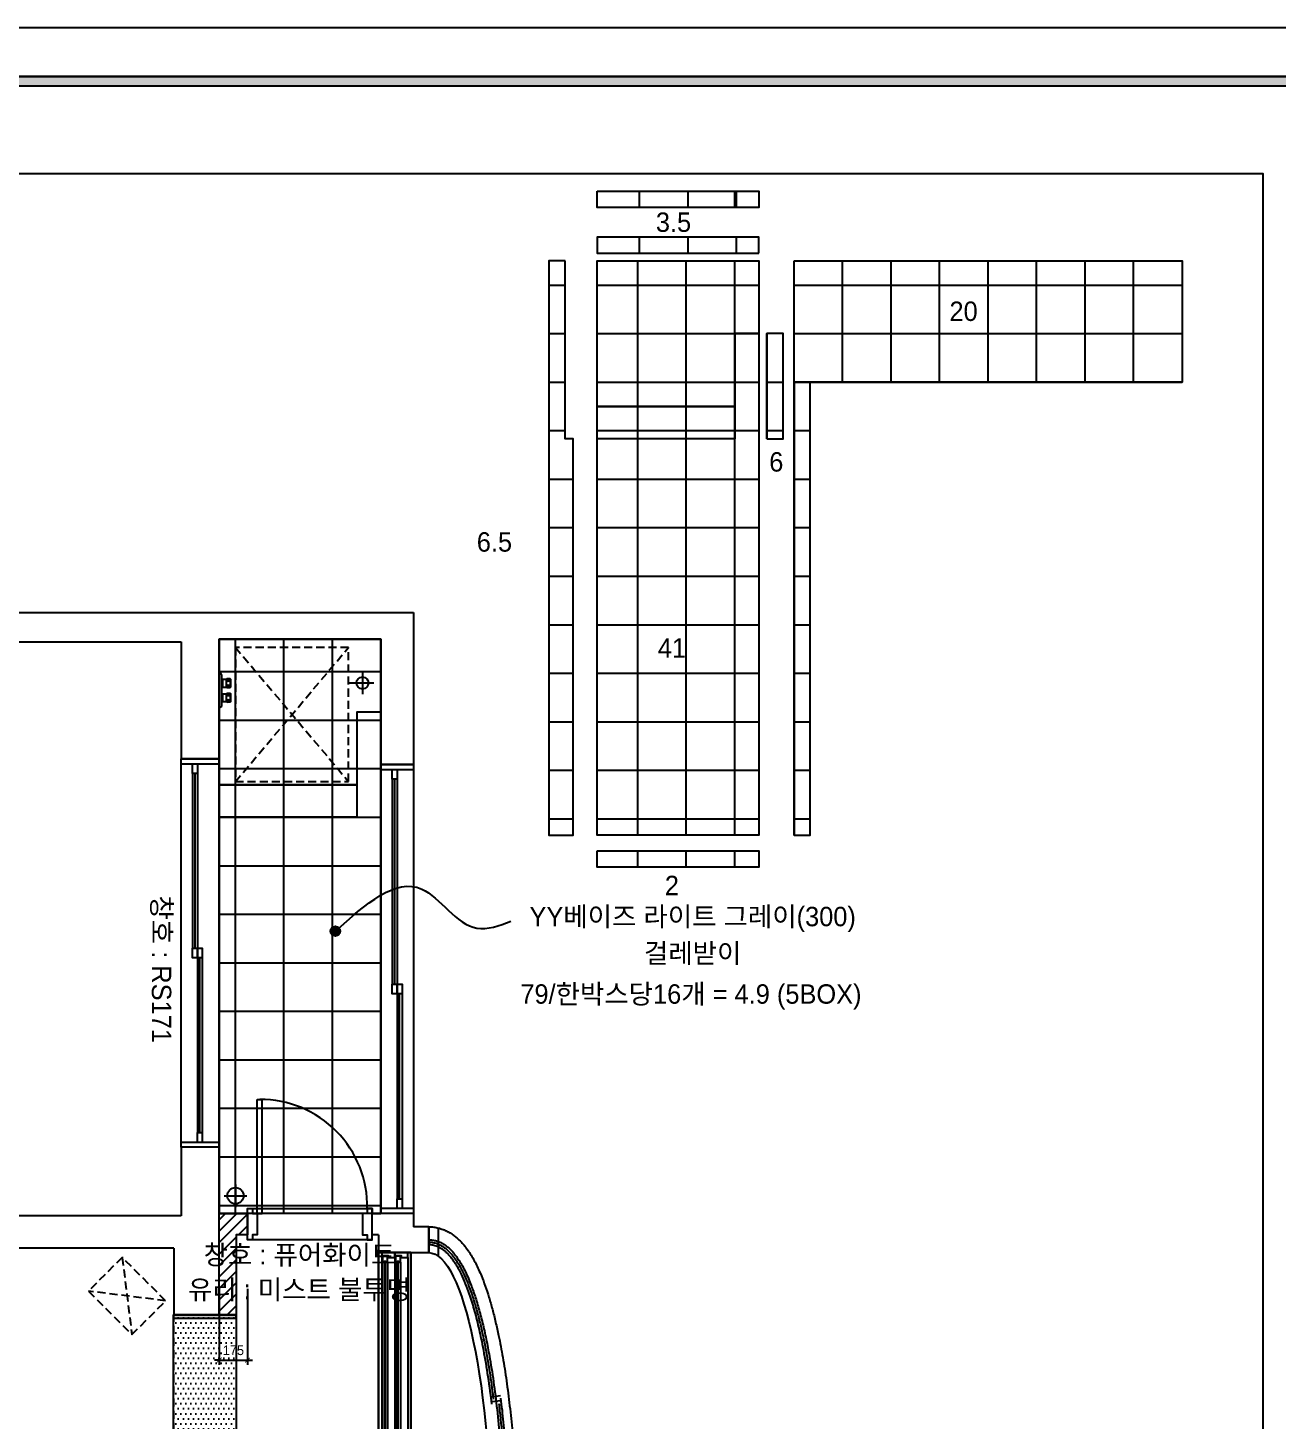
# Model space of a CAD drawing. Header units: inches. Extents: x -192760 to -100777, y -168280 to -114728.
# Drawn here: x -126482 to -118757, y -145071 to -136463 of the extents above; entities that cross this region are included whole.
import ezdxf
from ezdxf.enums import TextEntityAlignment as Align

# ---------------------------------------------------------------- set-up
doc = ezdxf.new("R2010")
doc.units = ezdxf.units.IN
doc.header["$LTSCALE"] = 50
doc.header["$MEASUREMENT"] = 0
doc.linetypes.add('DASHEDX2', pattern=[1.5, 1, -0.5])
doc.linetypes.add('HID', pattern=[2.5, 1.5, -1])
for name, color, linetype in [('0-ELC TEXT', 7, 'Continuous'), ('03-WAL NEW', 3, 'Continuous'), ('04-WIN', 4, 'Continuous'), ('06-FUR', 6, 'Continuous'), ('08-HAT', 8, 'Continuous'), ('3.기호.계단선', 30, 'Continuous'), ('7', 7, 'Continuous'), ('F-SYM', 7, 'Continuous'), ('fin', 5, 'Continuous'), ('FORM(YOURNAME)-11', 1, 'Continuous'), ('Layer 1', 7, 'Continuous'), ('RC-LIGHT', 7, 'Continuous'), ('도면층2', 2, 'Continuous'), ('도면층4', 4, 'Continuous'), ('도면층5', 5, 'Continuous')]:
    doc.layers.add(name, color=color, linetype=linetype)
doc.styles.add('HY 울릉도 L', font='')
doc.styles.add('YOURNAME', font='HY울릉도M.TTF')
doc.styles.add('코레일둥고', font='Korail_Round_Gothic_Medium.ttf')
doc.styles.get('HY 울릉도 L').set_extended_font_data('HY울릉도L')
doc.dimstyles.new('30', dxfattribs={"dimscale": 30, "dimtxt": 2, "dimasz": 1, "dimexe": 1, "dimexo": 1, "dimgap": 1, "dimtad": 1, "dimdec": 0, "dimrnd": 0.05, "dimdsep": 46, "dimlunit": 6, "dimtxsty": 'HY 울릉도 L', "dimblk": 'ARCHTICK', "dimcen": 2.5, "dimdle": 1, "dimclrd": 133, "dimclre": 133, "dimclrt": 30, "dimadec": 0, "dimazin": 0, "dimtfac": 1, "dimtdec": 0, "dimtix": 1, "dimtmove": 2, "dimatfit": 3, "dimldrblk": 'ARCHTICK', "dimfxl": 0, "dimlwd": -1, "dimlwe": -1, "dimarcsym": 0})
pattern_1 = [(0, (-121744.34, -138653.58), (0, 300), []), (90, (-121744.34, -138653.58), (-300, 2e-14), [])]
pattern_2 = [(0, (0, 0), (0, 300), []), (90, (0, 0), (-300, 2e-14), [])]

# ---------------------------------------------------------------- blocks, each defined once
blk = doc.blocks.new('FORM-PLAN')
at = {"layer": 'FORM(YOURNAME)-11'}
h = blk.add_hatch(color=256, dxfattribs=at)
h.dxf.hatch_style = 1
h.paths.add_polyline_path([(-71444, 55115), (10556, 55115), (10556, 54915), (-71444, 54915)])
h.paths.add_polyline_path([(-71444, -2085), (10556, -2085), (10556, -2285), (-71444, -2285)])
at = {"layer": 'Defpoints', "color": 158}
for points in [[(-71444, -2285), (10556, -2285), (10556, 55115), (-71444, 55115)], [(-69444, 53115), (-64, 53115), (-64, 1215), (-69444, 1215)]]:
    blk.add_lwpolyline(points, close=True, dxfattribs=at)
at = {"layer": 'FORM(YOURNAME)-11', "color": 250}
blk.add_lwpolyline([(-72444, -3285), (11556, -3285), (11556, 56115), (-72444, 56115)], close=True, dxfattribs=at)
at = {"layer": 'FORM(YOURNAME)-11'}
blk.add_lwpolyline([(-71444, 55115), (10556, 55115), (10556, 54915), (-71444, 54915)], close=True, dxfattribs=at)
at = {"layer": 'FORM(YOURNAME)-11', "color": 3, "style": 'YOURNAME'}
for tag, height, p in [('1', 450, (9905, 18188)), ('2', 450, (9905, 17544)), ('3', 450, (9905, 16257)), ('4', 450, (9905, 14326)), ('5', 515, (9905, 12009)), ('6', 515, (9905, 9757)), ('7', 515, (9905, 7504)), ('8', 515, (9905, 5252)), ('9', 515, (9905, 2999)), ('10', 515, (5655, 811)), ('11', 515, (9905, 747)), ('12', 515, (5655, -1441)), ('13', 515, (9905, -1441))]:
    blk.add_attdef(tag, text='', height=height, dxfattribs=at).set_placement(p, align=Align.MIDDLE_RIGHT)
blk = doc.blocks.new('*U430')
at = {"layer": 'F-SYM', "xscale": 0.3, "yscale": 0.3, "zscale": 0.3}
blk.add_blockref('FORM-PLAN', (-118826.9, -153298), dxfattribs=at)
blk = doc.blocks.new('A$C004A4CAE')
at = {"layer": 'fin', "color": 6}
for p, q in [((0, 0), (0, 5)), ((200, 15), (10, 15)), ((36, 69), (36, 70)), ((84, 69), (36, 69)), ((51, 63), (36, 63)), ((51, 57), (36, 57)), ((51, 51), (36, 51)), ((36, 23), (36, 45)), ((84, 45), (36, 45)), ((82, 72), (38, 72)), ((82, 21), (38, 21)), ((43, 15), (43, 21)), ((84, 63), (69, 63)), ((84, 57), (69, 57)), ((84, 51), (69, 51)), ((77, 15), (77, 21)), ((84, 69), (84, 70)), ((84, 23), (84, 45)), ((126, 69), (126, 70)), ((174, 69), (126, 69)), ((141, 63), (126, 63)), ((141, 57), (126, 57)), ((141, 51), (126, 51)), ((174, 45), (126, 45)), ((126, 23), (126, 45)), ((172, 72), (128, 72)), ((172, 21), (128, 21)), ((133, 15), (133, 21)), ((174, 63), (159, 63)), ((174, 57), (159, 57)), ((174, 51), (159, 51)), ((167, 15), (167, 21)), ((174, 69), (174, 70)), ((174, 23), (174, 45)), ((210, 0), (210, 5))]:
    blk.add_line(p, q, dxfattribs=at)
for centre, radius, start, end in [((10, 5), 10, 90, 180), ((36, 66), 3, 90, 270), ((36, 60), 3, 90, 270), ((36, 54), 3, 90, 270), ((36, 48), 3, 90, 270), ((38, 70), 2, 90, 180), ((38, 23), 2, 180, 270), ((51, 66), 3, 90, 270), ((51, 60), 3, 90, 270), ((51, 54), 3, 90, 270), ((51, 48), 3, 90, 270), ((69, 66), 3, 270, 90), ((69, 60), 3, 270, 90), ((69, 54), 3, 270, 90), ((69, 48), 3, 270, 90), ((82, 70), 2, 0, 90), ((82, 23), 2, 270, 0), ((84, 66), 3, 270, 90), ((84, 60), 3, 270, 90), ((84, 54), 3, 270, 90), ((84, 48), 3, 270, 90), ((126, 66), 3, 90, 270), ((126, 60), 3, 90, 270), ((126, 54), 3, 90, 270), ((126, 48), 3, 90, 270), ((128, 70), 2, 90, 180), ((128, 23), 2, 180, 270), ((141, 66), 3, 90, 270), ((141, 60), 3, 90, 270), ((141, 54), 3, 90, 270), ((141, 48), 3, 90, 270), ((159, 66), 3, 270, 90), ((159, 60), 3, 270, 90), ((159, 54), 3, 270, 90), ((159, 48), 3, 270, 90), ((172, 70), 2, 0, 90), ((172, 23), 2, 270, 0), ((174, 66), 3, 270, 90), ((174, 60), 3, 270, 90), ((174, 54), 3, 270, 90), ((174, 48), 3, 270, 90), ((200, 5), 10, 0, 90)]:
    blk.add_arc(centre, radius, start, end, dxfattribs=at)
blk = doc.blocks.new('flloo')
at = {"layer": 'Layer 1'}
blk.add_lwpolyline([(-150098.2, -119108.3), (-150098.2, -119558.3), (-150248.2, -119558.3), (-150248.2, -120008.3), (-151098.2, -120008.3)], dxfattribs=at)
for centre, radius in [((-150213.2, -119378.3), 37.5), ((-150998.2, -122548.3), 50.5)]:
    blk.add_circle(centre, radius, dxfattribs=at)
at = {"layer": '도면층2'}
for p, q in [((-156648.2, -118943.3), (-149898.2, -118943.3)), ((-149898.2, -118943.3), (-149898.2, -119883.3)), ((-154673.2, -119123.3), (-151333.2, -119123.3)), ((-151333.2, -119123.3), (-151333.2, -119848.3)), ((-151098.2, -119108.3), (-150098.2, -119108.3)), ((-151098.2, -119108.3), (-151098.2, -119848.3)), ((-150098.2, -119108.3), (-150098.2, -119883.3)), ((-151098.2, -119848.3), (-151333.2, -119848.3)), ((-150098.2, -119883.3), (-149898.2, -119883.3)), ((-149898.2, -119883.3), (-150098.2, -119883.3)), ((-151333.2, -122248.3), (-151333.2, -122673.3)), ((-151098.2, -122248.3), (-151333.2, -122248.3)), ((-149898.2, -122658.3), (-150153.2, -122658.3)), ((-149898.2, -122658.3), (-149898.2, -122740.3)), ((-151333.2, -122673.3), (-154873.2, -122673.3)), ((-149803.2, -122740.3), (-149898.2, -122740.3)), ((-149803.2, -122740.3), (-149803.2, -122900.3)), ((-150113.2, -122790.3), (-150113.2, -122883.3)), ((-151378.2, -122873.3), (-154873.2, -122873.3)), ((-150113.2, -122900.3), (-149803.2, -122900.3))]:
    blk.add_line(p, q, dxfattribs=at)
for points in [[(-151378.2, -122873.3), (-151378.2, -123285.3), (-151098.2, -123285.3), (-151098.2, -122248.3)], [(-150113.2, -122790.3), (-150153.2, -122790.3), (-150153.2, -122658.3)]]:
    blk.add_lwpolyline(points, dxfattribs=at)
at = {"layer": '도면층4'}
for p, q in [((-151333.2, -122248.3), (-151333.2, -119848.3)), ((-151333.2, -119848.3), (-151098.2, -119848.3)), ((-151333.2, -119878.3), (-151098.2, -119878.3)), ((-151098.2, -119848.3), (-151098.2, -122248.3)), ((-150098.2, -122658.3), (-150098.2, -119883.3)), ((-150098.2, -119883.3), (-149898.2, -119883.3)), ((-149898.2, -119883.3), (-149898.2, -122658.3)), ((-151248.2, -121018.3), (-151248.2, -119938.3)), ((-150098.2, -119913.3), (-149898.2, -119913.3)), ((-150013.2, -121240.8), (-150013.2, -119973.3)), ((-151218.2, -122158.3), (-151218.2, -121078.3)), ((-149983.2, -122568.3), (-149983.2, -121300.8)), ((-151098.2, -122218.3), (-151333.2, -122218.3)), ((-151098.2, -122248.3), (-151333.2, -122248.3)), ((-149898.2, -122628.3), (-150098.2, -122628.3)), ((-149898.2, -122658.3), (-150098.2, -122658.3)), ((-149803.2, -122900.3), (-149803.2, -122740.3)), ((-149743.2, -122922.5), (-149743.2, -122747.8)), ((-150113.2, -126525.3), (-150113.2, -122883.3)), ((-149913.2, -122900.3), (-149913.2, -126525.3)), ((-149418.1, -123790.8), (-149358.6, -123783.6)), ((-149414.5, -123820.6), (-149354.9, -123813.4))]:
    blk.add_line(p, q, dxfattribs=at)
for points in [[(-151233.2, -119938.3), (-151263.2, -119938.3), (-151263.2, -119878.3), (-151233.2, -119878.3)], [(-149998.2, -119973.3), (-150028.2, -119973.3), (-150028.2, -119913.3), (-149998.2, -119913.3)], [(-151233.2, -121078.3), (-151263.2, -121078.3), (-151263.2, -121018.3), (-151233.2, -121018.3)], [(-151203.2, -121078.3), (-151233.2, -121078.3), (-151233.2, -121018.3), (-151203.2, -121018.3)], [(-149998.2, -121300.8), (-150028.2, -121300.8), (-150028.2, -121240.8), (-149998.2, -121240.8)], [(-149968.2, -121300.8), (-149998.2, -121300.8), (-149998.2, -121240.8), (-149968.2, -121240.8)], [(-151203.2, -122218.3), (-151233.2, -122218.3), (-151233.2, -122158.3), (-151203.2, -122158.3)], [(-149968.2, -122628.3), (-149998.2, -122628.3), (-149998.2, -122568.3), (-149968.2, -122568.3)]]:
    blk.add_lwpolyline(points, close=True, dxfattribs=at)
at = {"layer": '도면층4', "extrusion": (0, 0, -1)}
blk.add_ellipse((-149803.2, -124765.3), major_axis=(0, -1865), ratio=0.209115, start_param=3.141593, end_param=6.283185, dxfattribs=at)
at = {"layer": '도면층4'}
for points, knots in [([(-149803.2, -122740.3), (-149792.9, -122740.3), (-149782.6, -122740.9), (-149762.4, -122743.5), (-149752.4, -122745.4), (-149733, -122750.4), (-149723.6, -122753.4), (-149705.5, -122760.4), (-149696.8, -122764.3), (-149680.2, -122772.8), (-149672.3, -122777.4), (-149657.1, -122787.2), (-149649.9, -122792.3), (-149636.1, -122803), (-149629.6, -122808.5), (-149617, -122819.9), (-149611, -122825.7), (-149599.4, -122837.7), (-149593.9, -122843.9), (-149583.2, -122856.4), (-149578, -122862.8), (-149565.4, -122879.4), (-149558.1, -122889.7), (-149544.1, -122911), (-149537.4, -122922), (-149524.5, -122944.5), (-149518.2, -122956.1), (-149506.1, -122980), (-149500.2, -122992.3), (-149488.7, -123017.6), (-149483.1, -123030.6), (-149469.3, -123064.4), (-149461.3, -123085.6), (-149445.7, -123129.7), (-149438.1, -123152.7), (-149423.5, -123200.3), (-149416.4, -123224.9), (-149402.7, -123275.9), (-149396, -123302.3), (-149383.1, -123356.7), (-149376.9, -123384.7), (-149361.8, -123456.7), (-149353.3, -123501.7), (-149337.1, -123595), (-149329.5, -123643.3), (-149315.3, -123742.8), (-149308.8, -123794), (-149296.7, -123899), (-149291.1, -123952.7), (-149281.2, -124062.3), (-149276.8, -124118.1), (-149269, -124231.4), (-149265.7, -124288.8), (-149258.8, -124435.9), (-149255.9, -124526.3), (-149252.9, -124708), (-149252.8, -124799.4), (-149255.3, -124981.2), (-149257.9, -125071.8), (-149265.9, -125250.3), (-149271.2, -125338.2), (-149283.2, -125492.7), (-149289.3, -125560), (-149303.2, -125691), (-149310.9, -125754.8), (-149328, -125877.9), (-149337.3, -125937.4), (-149355.2, -126039.4), (-149363.6, -126082.9), (-149381.3, -126166.6), (-149390.6, -126206.7), (-149408.5, -126277), (-149416.9, -126307.6), (-149434.4, -126366.4), (-149443.5, -126394.6), (-149460.6, -126443), (-149468.4, -126463.8), (-149484.6, -126503.7), (-149493, -126522.9), (-149508.8, -126556.1), (-149516.1, -126570.5), (-149531.3, -126598.3), (-149539.2, -126611.6), (-149554.4, -126635.3), (-149561.5, -126645.7), (-149576.4, -126665.8), (-149584.3, -126675.6), (-149599.5, -126692.9), (-149606.7, -126700.6), (-149622.1, -126715.4), (-149630.1, -126722.6), (-149645.8, -126735.2), (-149653.3, -126740.7), (-149669, -126751.1), (-149677.2, -126756), (-149694.6, -126765.2), (-149703.7, -126769.4), (-149721, -126776.1), (-149729.1, -126778.9), (-149745.9, -126783.5), (-149754.5, -126785.5), (-149772, -126788.4), (-149780.9, -126789.4), (-149794.3, -126790.1), (-149798.7, -126790.3), (-149803.2, -126790.3)], [3.141593, 3.141593, 3.141593, 3.141593, 3.168318, 3.168318, 3.195044, 3.195044, 3.221769, 3.221769, 3.248494, 3.248494, 3.27522, 3.27522, 3.301945, 3.301945, 3.328671, 3.328671, 3.355396, 3.355396, 3.382122, 3.382122, 3.408847, 3.408847, 3.449894, 3.449894, 3.49094, 3.49094, 3.531987, 3.531987, 3.573034, 3.573034, 3.61408, 3.61408, 3.676622, 3.676622, 3.739165, 3.739165, 3.801707, 3.801707, 3.864249, 3.864249, 3.926792, 3.926792, 4.020706, 4.020706, 4.114621, 4.114621, 4.208536, 4.208536, 4.30245, 4.30245, 4.396365, 4.396365, 4.49028, 4.49028, 4.634291, 4.634291, 4.778302, 4.778302, 4.922313, 4.922313, 5.066325, 5.066325, 5.181637, 5.181637, 5.296949, 5.296949, 5.41226, 5.41226, 5.503569, 5.503569, 5.594878, 5.594878, 5.670836, 5.670836, 5.746794, 5.746794, 5.807886, 5.807886, 5.868978, 5.868978, 5.918382, 5.918382, 5.967786, 5.967786, 6.008559, 6.008559, 6.049333, 6.049333, 6.083253, 6.083253, 6.117174, 6.117174, 6.145316, 6.145316, 6.173458, 6.173458, 6.2016, 6.2016, 6.224938, 6.224938, 6.248275, 6.248275, 6.271612, 6.271612, 6.283185, 6.283185, 6.283185, 6.283185]), ([(-149803.2, -122835.3), (-149797.4, -122835.3), (-149791.6, -122835.6), (-149781.1, -122836.8), (-149776.3, -122837.7), (-149766.8, -122839.7), (-149762.1, -122841), (-149752.9, -122843.9), (-149748.4, -122845.6), (-149736.9, -122850.4), (-149730.1, -122853.8), (-149717, -122861.4), (-149710.7, -122865.6), (-149698.6, -122874.6), (-149692.7, -122879.5), (-149681.3, -122889.8), (-149675.8, -122895.3), (-149665.1, -122906.8), (-149659.8, -122912.8), (-149647.7, -122927.8), (-149641, -122937), (-149627.8, -122956.5), (-149621.3, -122966.8), (-149606.4, -122992.5), (-149597.9, -123008.5), (-149581.5, -123042.5), (-149573.5, -123060.5), (-149557.9, -123098.6), (-149550.3, -123118.6), (-149535.5, -123160.7), (-149528.3, -123182.7), (-149514.2, -123228.8), (-149507.3, -123252.8), (-149493.9, -123302.6), (-149487.4, -123328.5), (-149471.5, -123396.1), (-149462.3, -123439), (-149444.9, -123528.6), (-149436.7, -123575.4), (-149421.2, -123672.3), (-149414, -123722.5), (-149405.9, -123784.7), (-149404.6, -123795.4), (-149403.2, -123806)], [3.141593, 3.141593, 3.141593, 3.141593, 3.166318, 3.166318, 3.187264, 3.187264, 3.20821, 3.20821, 3.229156, 3.229156, 3.262365, 3.262365, 3.295574, 3.295574, 3.328782, 3.328782, 3.361991, 3.361991, 3.3952, 3.3952, 3.440977, 3.440977, 3.486755, 3.486755, 3.550178, 3.550178, 3.613602, 3.613602, 3.677025, 3.677025, 3.740448, 3.740448, 3.803872, 3.803872, 3.867295, 3.867295, 3.964001, 3.964001, 4.060707, 4.060707, 4.157413, 4.157413, 4.177157, 4.177157, 4.177157, 4.177157]), ([(-149369.8, -123832.2), (-149368.1, -123847.1), (-149366.3, -123862.2), (-149357, -123945.6), (-149350.3, -124016), (-149338.2, -124166.1), (-149333, -124246.1), (-149324.9, -124408.5), (-149322, -124490.9), (-149318.5, -124656.9), (-149317.8, -124740.5), (-149318.9, -124907.2), (-149320.6, -124990.4), (-149326.3, -125155.1), (-149330.3, -125236.6), (-149339.6, -125381.6), (-149344.5, -125445.6), (-149355.7, -125570.9), (-149362, -125632.2), (-149369.3, -125693.9), (-149369.6, -125696.1), (-149369.8, -125698.3)], [4.195377, 4.195377, 4.195377, 4.195377, 4.222598, 4.222598, 4.345169, 4.345169, 4.477941, 4.477941, 4.610712, 4.610712, 4.743484, 4.743484, 4.876255, 4.876255, 5.009026, 5.009026, 5.117207, 5.117207, 5.225387, 5.225387, 5.229401, 5.229401, 5.229401, 5.229401])]:
    blk.add_open_spline(points, degree=3, knots=knots, dxfattribs=at)
at = {"layer": '도면층5'}
for p, q in [((-150292.8, -119378.3), (-150143.2, -119378.3)), ((-150213.2, -119308.3), (-150213.2, -119448.3)), ((-151263.2, -119938.3), (-151263.2, -121018.3)), ((-151233.2, -119938.3), (-151233.2, -121018.3)), ((-150028.2, -119973.3), (-150028.2, -121240.8)), ((-149998.2, -119973.3), (-149998.2, -121240.8)), ((-151233.2, -121078.3), (-151233.2, -122158.3)), ((-151203.2, -121078.3), (-151203.2, -122158.3)), ((-149998.2, -121300.8), (-149998.2, -122568.3)), ((-149968.2, -121300.8), (-149968.2, -122568.3)), ((-150998.2, -122478.3), (-150998.2, -122618.3)), ((-151068.2, -122548.3), (-150928.2, -122548.3))]:
    blk.add_line(p, q, dxfattribs=at)
for points, knots in [([(-149803.2, -122820.3), (-149795, -122820.3), (-149786.9, -122820.9), (-149770.8, -122823.3), (-149762.9, -122825.1), (-149747.5, -122829.8), (-149740.1, -122832.6), (-149725.7, -122839.2), (-149718.8, -122842.9), (-149705.5, -122851), (-149699.2, -122855.4), (-149686.9, -122864.8), (-149680.9, -122869.8), (-149669.5, -122880.4), (-149664, -122885.9), (-149653.3, -122897.5), (-149648.1, -122903.5), (-149635.4, -122919.2), (-149628, -122929.3), (-149613.8, -122950.5), (-149606.9, -122961.6), (-149593.5, -122985), (-149587, -122997.2), (-149574.2, -123022.9), (-149568, -123036.3), (-149555.7, -123064.2), (-149549.8, -123078.7), (-149534.6, -123117.8), (-149525.5, -123143.2), (-149508, -123197), (-149499.5, -123225.2), (-149483.1, -123284.5), (-149475.1, -123315.4), (-149459.8, -123380), (-149452.4, -123413.6), (-149438.3, -123483.1), (-149431.5, -123519.1), (-149415.9, -123608.3), (-149407.4, -123662.7), (-149391.7, -123775.2), (-149384.5, -123833.4), (-149371.4, -123953), (-149365.6, -124014.4), (-149355.3, -124139.8), (-149350.9, -124203.8), (-149343.4, -124333.6), (-149340.4, -124399.4), (-149336, -124532.2), (-149334.5, -124599.1), (-149332.7, -124760.3), (-149333.1, -124854.8), (-149337, -125042.4), (-149340.4, -125135.5), (-149349.3, -125303.8), (-149354.4, -125379.5), (-149366.5, -125527.2), (-149373.6, -125599.3), (-149389.5, -125738.9), (-149398.4, -125806.4), (-149416.2, -125923.9), (-149424.8, -125974.9), (-149443.1, -126072.7), (-149452.8, -126119.4), (-149473.3, -126208.2), (-149484, -126250.3), (-149504, -126320.6), (-149513.1, -126349.8), (-149531.8, -126405.2), (-149541.5, -126431.3), (-149559.5, -126475.4), (-149567.7, -126493.9), (-149584.6, -126528.9), (-149593.3, -126545.4), (-149609.5, -126573.2), (-149616.9, -126584.9), (-149632.2, -126607), (-149640.1, -126617.4), (-149655, -126635.1), (-149661.9, -126642.5), (-149676.3, -126656.6), (-149683.7, -126663.2), (-149697.9, -126674.2), (-149704.5, -126678.8), (-149718.1, -126687.2), (-149725.2, -126691.1), (-149740, -126697.8), (-149747.7, -126700.8), (-149762.2, -126705.2), (-149769, -126706.8), (-149782.7, -126709.1), (-149789.7, -126709.8), (-149798.9, -126710.2), (-149801, -126710.3), (-149803.2, -126710.3)], [3.141593, 3.141593, 3.141593, 3.141593, 3.173311, 3.173311, 3.20503, 3.20503, 3.236748, 3.236748, 3.268467, 3.268467, 3.300186, 3.300186, 3.331904, 3.331904, 3.363623, 3.363623, 3.395341, 3.395341, 3.443287, 3.443287, 3.491233, 3.491233, 3.539178, 3.539178, 3.587124, 3.587124, 3.63507, 3.63507, 3.711402, 3.711402, 3.787733, 3.787733, 3.864065, 3.864065, 3.940397, 3.940397, 4.016729, 4.016729, 4.123898, 4.123898, 4.231068, 4.231068, 4.338237, 4.338237, 4.445407, 4.445407, 4.552576, 4.552576, 4.659745, 4.659745, 4.809975, 4.809975, 4.960205, 4.960205, 5.086499, 5.086499, 5.212792, 5.212792, 5.339086, 5.339086, 5.44248, 5.44248, 5.545875, 5.545875, 5.649269, 5.649269, 5.72978, 5.72978, 5.810291, 5.810291, 5.874476, 5.874476, 5.93866, 5.93866, 5.989571, 5.989571, 6.040481, 6.040481, 6.081352, 6.081352, 6.122223, 6.122223, 6.154904, 6.154904, 6.187585, 6.187585, 6.220266, 6.220266, 6.247514, 6.247514, 6.274762, 6.274762, 6.283185, 6.283185, 6.283185, 6.283185]), ([(-149803.2, -122850.3), (-149799.2, -122850.3), (-149795.1, -122850.4), (-149786.6, -122851.2), (-149782, -122851.9), (-149773.1, -122853.6), (-149768.7, -122854.7), (-149759.9, -122857.4), (-149755.7, -122858.9), (-149747.2, -122862.3), (-149743.1, -122864.2), (-149733.9, -122868.9), (-149728.9, -122871.8), (-149719.2, -122878), (-149714.5, -122881.4), (-149705.2, -122888.6), (-149700.7, -122892.4), (-149691.4, -122901), (-149686.6, -122905.7), (-149676.5, -122916.5), (-149671.3, -122922.5), (-149661, -122935.3), (-149656, -122942), (-149646.2, -122955.9), (-149641.4, -122963.2), (-149631.9, -122978.4), (-149627.3, -122986.3), (-149618.1, -123002.7), (-149613.6, -123011.2), (-149600.2, -123037.7), (-149591.6, -123056.6), (-149574.6, -123097), (-149566.4, -123118.4), (-149547.7, -123171), (-149537.4, -123203.1), (-149517.5, -123271.5), (-149507.9, -123307.7), (-149489.6, -123384), (-149480.8, -123424), (-149462.4, -123516), (-149452.9, -123568.8), (-149435, -123680.7), (-149426.6, -123740), (-149417.4, -123813.4), (-149416, -123825.5), (-149414.5, -123837.6)], [3.141593, 3.141593, 3.141593, 3.141593, 3.160837, 3.160837, 3.182628, 3.182628, 3.204419, 3.204419, 3.22621, 3.22621, 3.248001, 3.248001, 3.275456, 3.275456, 3.302912, 3.302912, 3.330368, 3.330368, 3.360918, 3.360918, 3.395873, 3.395873, 3.430828, 3.430828, 3.465472, 3.465472, 3.500117, 3.500117, 3.534761, 3.534761, 3.60405, 3.60405, 3.673339, 3.673339, 3.765181, 3.765181, 3.857022, 3.857022, 3.948863, 3.948863, 4.059057, 4.059057, 4.173155, 4.173155, 4.195444, 4.195444, 4.195444, 4.195444]), ([(-149358.6, -123800.6), (-149352.6, -123848.8), (-149347.1, -123898.1), (-149336.8, -124001), (-149332, -124054.5), (-149322.1, -124182.6), (-149317.4, -124257.8), (-149309.3, -124423), (-149306.3, -124513.2), (-149303, -124694.9), (-149302.8, -124786.2), (-149305, -124968.2), (-149307.5, -125058.8), (-149314.5, -125218.7), (-149318.4, -125288.5), (-149327.8, -125425.7), (-149333.4, -125493), (-149345.4, -125617.1), (-149351.7, -125674.3), (-149358.6, -125729.9)], [4.177227, 4.177227, 4.177227, 4.177227, 4.265627, 4.265627, 4.357633, 4.357633, 4.482099, 4.482099, 4.626907, 4.626907, 4.771716, 4.771716, 4.916524, 4.916524, 5.031032, 5.031032, 5.14554, 5.14554, 5.247551, 5.247551, 5.247551, 5.247551])]:
    blk.add_open_spline(points, degree=3, knots=knots, dxfattribs=at)
at = {"rotation": 270}
blk.add_blockref('A$C004A4CAE', (-151098.2, -119319.6), dxfattribs=at)
blk = doc.blocks.new('asrffwtrw')
at = {"layer": '03-WAL NEW'}
h = blk.add_hatch(dxfattribs=at)
h.set_pattern_fill('_USER', color=256, scale=50, angle=45, pattern_type=0)
h.set_pattern_definition([(45, (-27582.82, -15711.19), (-35.355339, 35.355339), [])])
h.paths.add_polyline_path([(-204481, -159504.6), (-204306, -159504.6), (-204306, -159636.6), (-204376, -159636.6), (-204376, -160131.6), (-204481, -160131.6)])
at = {"layer": '3.기호.계단선'}
h = blk.add_hatch(dxfattribs=at)
h.set_pattern_fill('DOTS', color=256, scale=50)
h.set_pattern_definition([(0, (-27582.8184, 0), (1.5625, 3.125), [0, -3.125])])
h.paths.add_polyline_path([(-204764, -160151.6), (-204376, -160151.6), (-204376, -160131.6), (-204764, -160131.6)])
h = blk.add_hatch(dxfattribs=at)
h.set_pattern_fill('DOTS', color=256, scale=500)
h.set_pattern_definition([(0, (-27582.818, 0), (15.625, 31.25), [0, -31.25])])
h.paths.add_polyline_path([(-204376, -163023.6), (-204764, -163023.6), (-204764, -160131.6), (-204376, -160131.6)])
at = {"layer": '03-WAL NEW'}
blk.add_lwpolyline([(-204481, -159504.6), (-204306, -159504.6), (-204306, -159636.6), (-204376, -159636.6), (-204376, -160131.6), (-204481, -160131.6), (-204481, -159504.6)], dxfattribs=at)
at = {"layer": '04-WIN', "color": 8}
for p, q in [((-203296, -159746.6), (-203496, -159746.6)), ((-203496, -159746.6), (-203296, -159746.6))]:
    blk.add_line(p, q, dxfattribs=at)
at = {"layer": '04-WIN', "color": 8, "linetype": 'Continuous'}
for p, q in [((-203476, -159764), (-203476.1, -163341.6)), ((-203471.1, -159805.7), (-203471.1, -161541.6)), ((-203441.1, -159805.7), (-203441.1, -161541.6)), ((-203396, -159764), (-203396.1, -163341.6)), ((-203396, -159776.6), (-203396, -163354.2)), ((-203391.1, -159805.7), (-203391.1, -161541.6)), ((-203361.1, -159805.7), (-203361.1, -161541.6)), ((-203316, -159776.6), (-203316, -163354.2))]:
    blk.add_line(p, q, dxfattribs=at)
at = {"layer": '04-WIN', "color": 8}
blk.add_lwpolyline([(-203496, -159746.6), (-203496, -163371.6), (-203296, -163371.6), (-203296, -159746.6)], close=True, dxfattribs=at)
at = {"layer": '04-WIN', "color": 8, "linetype": 'Continuous'}
for points in [[(-203467, -159746.6), (-203476, -159746.6), (-203476, -159764), (-203437, -159764), (-203437, -159776.6), (-203396, -159776.6), (-203396, -159746.6), (-203405, -159746.6)], [(-203387, -159746.6), (-203396, -159746.6), (-203396, -159764), (-203357, -159764), (-203357, -159776.6), (-203316, -159776.6), (-203316, -159746.6), (-203325, -159746.6)], [(-203461.9, -159805.7), (-203460.5, -159808.4), (-203459.5, -159809), (-203458.1, -159809.5)], [(-203454.1, -161545.1), (-203454.1, -159802.2), (-203458.1, -159802.2), (-203458.1, -161545.1), (-203454.1, -161545.1), (-203458.1, -161545.1)], [(-203450.3, -159805.7), (-203451.7, -159808.4), (-203452.6, -159809), (-203454.1, -159809.5)], [(-203381.9, -159805.7), (-203380.5, -159808.4), (-203379.5, -159809), (-203378.1, -159809.5)], [(-203374.1, -161545.1), (-203374.1, -159802.2), (-203378.1, -159802.2), (-203378.1, -161545.1), (-203374.1, -161545.1), (-203378.1, -161545.1)], [(-203370.3, -159805.7), (-203371.7, -159808.4), (-203372.6, -159809), (-203374.1, -159809.5)]]:
    blk.add_lwpolyline(points, dxfattribs=at)
for points in [[(-203451.1, -159805.7), (-203441.1, -159805.7), (-203441.1, -159767.7), (-203471.1, -159767.7), (-203471.1, -159805.7), (-203461.1, -159805.7), (-203459.3, -159800.1), (-203452.8, -159800.1)], [(-203371.1, -159805.7), (-203361.1, -159805.7), (-203361.1, -159767.7), (-203391.1, -159767.7), (-203391.1, -159805.7), (-203381.1, -159805.7), (-203379.3, -159800.1), (-203372.8, -159800.1)]]:
    blk.add_lwpolyline(points, close=True, dxfattribs=at)
at = {"layer": '06-FUR', "color": 8, "linetype": 'DASHEDX2'}
for p, q in [((-204381, -156834.6), (-203681, -156004.6)), ((-204381, -156004.6), (-203681, -156834.6)), ((-205081.3, -159775.9), (-205021.2, -160253.2)), ((-204812.6, -160044.6), (-205289.9, -159984.5)), ((-204761, -163023.6), (-204761, -160131.6)), ((-204761, -163023.6), (-204761, -160131.6))]:
    blk.add_line(p, q, dxfattribs=at)
for points in [[(-204381, -156834.6), (-203681, -156834.6), (-203681, -156004.6), (-204381, -156004.6)], [(-205289.9, -159984.5), (-205021.2, -160253.2), (-204812.6, -160044.6), (-205081.3, -159775.9)]]:
    blk.add_lwpolyline(points, close=True, dxfattribs=at)
at = {"layer": '08-HAT', "color": 8}
blk.add_lwpolyline([(-203481, -155954.6), (-204481, -155954.6), (-204481, -159504.6), (-204306, -159504.6), (-204306, -159474.6), (-203536, -159474.6), (-203536, -159504.6), (-203481, -159504.6), (-203481, -155954.6)], dxfattribs=at)
at = {"layer": '3.기호.계단선', "color": 8, "linetype": 'HID'}
blk.add_lwpolyline([(-203296, -159746.6), (-203496, -159746.6), (-203496, -163371.6), (-203296, -163371.6)], close=True, dxfattribs=at)
at = {"layer": '3.기호.계단선'}
for points in [[(-204764, -160151.6), (-204376, -160151.6), (-204376, -160131.6), (-204764, -160131.6)], [(-204376, -163023.6), (-204764, -163023.6), (-204764, -160131.6), (-204376, -160131.6)]]:
    blk.add_lwpolyline(points, close=True, dxfattribs=at)
at = {"layer": '도면층4', "color": 8}
for p, q in [((-204246, -159504.6), (-204246, -158799.6)), ((-204246, -158799.6), (-204216, -158799.6)), ((-204216, -159504.6), (-204216, -158800.2)), ((-204306, -159474.6), (-203536, -159474.6)), ((-204246, -159504.6), (-204216, -159504.6)), ((-203536, -159666.6), (-204306, -159666.6))]:
    blk.add_line(p, q, dxfattribs=at)
for points in [[(-204306, -159474.6), (-204276, -159474.6), (-204276, -159504.6), (-204246, -159504.6), (-204246, -159636.6), (-204276, -159636.6), (-204276, -159666.6), (-204306, -159666.6), (-204306, -159474.6)], [(-203536, -159474.6), (-203566, -159474.6), (-203566, -159504.6), (-203596, -159504.6), (-203596, -159636.6), (-203566, -159636.6), (-203566, -159666.6), (-203536, -159666.6), (-203536, -159474.6)]]:
    blk.add_lwpolyline(points, dxfattribs=at)
at = {"layer": '도면층5', "color": 8}
blk.add_arc((-204227.2, -159461), 661.4, 358.8173, 90.32755, dxfattribs=at)
at = {"layer": '도면층2'}
blk.add_blockref('flloo', (-53382.8, -36846.4), dxfattribs=at)
blk = doc.blocks.new('_ArchTick')
at = {"color": 0, "linetype": 'ByBlock', "const_width": 0.15}
blk.add_lwpolyline([(-0.5, -0.5), (0.5, 0.5)], dxfattribs=at)
blk = doc.blocks.new('*D300')
at = {"layer": 'Defpoints', "color": 0}
for p in [(-125298.2, -144228.6), (-125123.2, -144228.6), (-125123.2, -144699.9)]:
    blk.add_point(p, dxfattribs=at)
at = {"layer": 'RC-LIGHT', "color": 133}
for p, q in [((-125298.2, -144258.6), (-125298.2, -144729.9)), ((-125123.2, -144258.6), (-125123.2, -144729.9)), ((-125298.2, -144699.9), (-125328.2, -144699.9)), ((-125298.2, -144699.9), (-125123.2, -144699.9)), ((-125123.2, -144699.9), (-125093.2, -144699.9))]:
    blk.add_line(p, q, dxfattribs=at)
at = {"layer": 'RC-LIGHT', "color": 133, "xscale": 30, "yscale": 30, "zscale": 30}
blk.add_blockref('_ArchTick', (-125298.2, -144699.9), dxfattribs=at)
at = {"layer": 'RC-LIGHT', "color": 133, "xscale": 30, "yscale": 30, "zscale": 30, "rotation": 180}
blk.add_blockref('_ArchTick', (-125123.2, -144699.9), dxfattribs=at)
at = {"layer": 'RC-LIGHT', "color": 30, "insert": (-125210.7, -144639.2), "char_height": 60, "attachment_point": 5, "style": 'HY 울릉도 L'}
blk.add_mtext('175', dxfattribs=at)

msp = doc.modelspace()

# ---------------------------------------------------------------- hatches: boundary and pattern name
at = {"layer": '0-ELC TEXT'}
h = msp.add_hatch(color=256, dxfattribs=at)
h.dxf.hatch_style = 1
edge = h.paths.add_edge_path()
edge.add_arc((-124580.2, -142047.9), 30, 0, 360, ccw=False)
at = {"layer": '3.기호.계단선'}
h = msp.add_hatch(dxfattribs=at)
h.set_pattern_fill('_USER', color=10, scale=300, double=1, pattern_type=0)
h.set_pattern_definition(pattern_2)
h.paths.add_polyline_path([(-122961.2, -137473.9), (-122111.2, -137473.9), (-122111.2, -137573.9), (-122961.2, -137573.9)])
h.paths.add_polyline_path([(-122111.2, -137473.9), (-121961.2, -137473.9), (-121961.2, -137573.9), (-122111.2, -137573.9)])
h = msp.add_hatch(dxfattribs=at)
h.set_pattern_fill('_USER', color=10, scale=300, double=1, pattern_type=0)
h.set_pattern_definition(pattern_2)
h.paths.add_polyline_path([(-121961.2, -137857), (-121961.2, -137757), (-122961.2, -137757), (-122961.2, -137857)])
h = msp.add_hatch(dxfattribs=at)
h.set_pattern_fill('_USER', color=10, scale=300, double=1, pattern_type=0)
h.set_pattern_definition([(0, (-122111.18, -138353.58), (0, 300), []), (90, (-122111.18, -138353.58), (-300, 2e-14), [])])
h.paths.add_polyline_path([(-123159.6, -137903.6), (-123259.6, -137903.6), (-123259.6, -141453.6), (-123109.6, -141453.6), (-123109.6, -139003.6), (-123159.6, -139003.6)])
h = msp.add_hatch(dxfattribs=at)
h.set_pattern_fill('_USER', color=10, scale=300, double=1, pattern_type=0)
h.set_pattern_definition([(0, (-122111.18, -138653.58), (0, 300), []), (90, (-122111.18, -138653.58), (-300, 2e-14), [])])
h.paths.add_polyline_path([(-122961.2, -137903.6), (-121961.2, -137903.6), (-121961.2, -141453.6), (-122961.2, -141453.6)])
h = msp.add_hatch(dxfattribs=at)
h.set_pattern_fill('_USER', color=10, scale=300, double=1, pattern_type=0)
h.set_pattern_definition(pattern_1)
h.paths.add_polyline_path([(-121744.3, -137903.6), (-119344.3, -137903.6), (-119344.3, -138653.6), (-121744.3, -138653.6)])
h = msp.add_hatch(dxfattribs=at)
h.set_pattern_fill('_USER', color=10, scale=300, double=1, pattern_type=0)
h.set_pattern_definition([(0, (-121911.96, -138353.58), (0, 300), []), (90, (-121911.96, -138353.58), (-300, 2e-14), [])])
h.paths.add_polyline_path([(-121912, -139003.6), (-121812, -139003.6), (-121812, -138353.6), (-121912, -138353.6)])
h = msp.add_hatch(dxfattribs=at)
h.set_pattern_fill('_USER', color=10, scale=300, double=1, pattern_type=0)
h.set_pattern_definition(pattern_1)
h.paths.add_polyline_path([(-121744.3, -138653.6), (-121744.3, -141453.6), (-121644.3, -141453.6), (-121644.3, -138653.6)])
h = msp.add_hatch(dxfattribs=at)
h.set_pattern_fill('_USER', color=10, scale=300, double=1, pattern_type=0)
h.set_pattern_definition([(0, (-124298.2, -141343.42), (0, 300), []), (90, (-124298.2, -141343.42), (-300, 2e-14), [])])
h.paths.add_polyline_path([(-125298.2, -140243.4), (-124298.2, -140243.4), (-124298.2, -143793.4), (-125298.2, -143793.4)])
h = msp.add_hatch(dxfattribs=at)
h.set_pattern_fill('_USER', color=10, scale=300, double=1, pattern_type=0)
h.set_pattern_definition([(0, (-122111.18, -139003.58), (0, 300), []), (90, (-122111.18, -139003.58), (-300, 2e-14), [])])
h.paths.add_polyline_path([(-122961.2, -141552.2), (-121961.2, -141552.2), (-121961.2, -141652.2), (-122961.2, -141652.2)])

# ---------------------------------------------------------------- linework, layer by layer
at = {"layer": '0-ELC TEXT'}
msp.add_circle((-124580.2, -142047.9), 30, dxfattribs=at)
msp.add_spline([(-124580.2, -142047.9), (-124045.7, -141787.8), (-123705.5, -142029.9), (-123495.3, -141985.9)], degree=3, dxfattribs=at)
at = {"layer": '3.기호.계단선', "color": 10}
msp.add_lwpolyline([(-125298.2, -140243.4), (-124298.2, -140243.4), (-124298.2, -143793.4), (-125298.2, -143793.4)], close=True, dxfattribs=at)
at = {"layer": '7'}
for points in [[(-122961.2, -137473.9), (-122111.2, -137473.9), (-122111.2, -137573.9), (-122961.2, -137573.9), (-122961.2, -137473.9)], [(-121961.2, -137857), (-121961.2, -137757), (-122961.2, -137757), (-122961.2, -137857), (-121961.2, -137857)], [(-123159.6, -137903.6), (-123259.6, -137903.6), (-123259.6, -141453.6), (-123109.6, -141453.6), (-123109.6, -139003.6), (-123159.6, -139003.6), (-123159.6, -137903.6)], [(-121961.2, -137903.6), (-121961.2, -138353.6), (-122111.2, -138353.6), (-122111.2, -138803.6), (-122961.2, -138803.6), (-122961.2, -137903.6), (-121961.2, -137903.6)], [(-121744.3, -137903.6), (-119344.3, -137903.6), (-119344.3, -138653.6), (-121744.3, -138653.6), (-121744.3, -137903.6)], [(-121744.3, -138653.6), (-121744.3, -141453.6), (-121644.3, -141453.6), (-121644.3, -138653.6), (-121744.3, -138653.6)], [(-122111.2, -138803.6), (-122111.2, -139003.6), (-122961.2, -139003.6), (-122961.2, -138803.6), (-122111.2, -138803.6)], [(-124448.2, -141143.4), (-124448.2, -141343.4), (-125298.2, -141343.4), (-125298.2, -141143.4), (-124448.2, -141143.4)], [(-122961.2, -141552.2), (-121961.2, -141552.2), (-121961.2, -141652.2), (-122961.2, -141652.2), (-122961.2, -141552.2)]]:
    msp.add_lwpolyline(points, dxfattribs=at)
for points in [[(-122111.2, -137473.9), (-121961.2, -137473.9), (-121961.2, -137573.9), (-122111.2, -137573.9)], [(-122961.2, -137903.6), (-121961.2, -137903.6), (-121961.2, -141453.6), (-122961.2, -141453.6)], [(-121912, -139003.6), (-121812, -139003.6), (-121812, -138353.6), (-121912, -138353.6)]]:
    msp.add_lwpolyline(points, close=True, dxfattribs=at)

# ---------------------------------------------------------------- block references
at = {"layer": '3.기호.계단선'}
msp.add_blockref('*U430', (0, 0), dxfattribs=at)
at = {"layer": 'RC-LIGHT'}
msp.add_blockref('asrffwtrw', (79182.8, 15711.2), dxfattribs=at)

# ---------------------------------------------------------------- texts
at = {"layer": '3.기호.계단선', "style": '코레일둥고'}
for s, p in [('3.5', (-122489.4, -137724.9)), ('20', (-120695.9, -138275.5)), ('6', (-121853.9, -139206.7)), ('6.5', (-123596.7, -139701.7)), ('41', (-122499.3, -140357.2)), ('2', (-122499.3, -141825.5)), ('79/한박스당16개 = 4.9 (5BOX)', (-122381.7, -142496.5)), ('창호 : 퓨어화이트', (-124802.4, -144108.5)), ('유리 : 미스트 불투명', (-124802.4, -144323.7))]:
    msp.add_text(s, height=120, dxfattribs=at).set_placement(p, align=Align.CENTER)
msp.add_text('창호 : RS171', height=120, rotation=270, dxfattribs=at).set_placement((-125715.1, -142283), align=Align.CENTER)
at = {"layer": '3.기호.계단선', "color": 10, "style": '코레일둥고'}
for s, p in [('YY베이즈 라이트 그레이(300)', (-122371, -142017.6)), ('걸레받이', (-122371, -142244))]:
    msp.add_text(s, height=120, dxfattribs=at).set_placement(p, align=Align.CENTER)

# ---------------------------------------------------------------- dimensions: what is measured, and where the dimension line sits
at = {"layer": 'RC-LIGHT'}
dim = msp.add_linear_dim(base=(-125123.2, -144699.9), p1=(-125298.2, -144228.6), p2=(-125123.2, -144228.6), dimstyle='30', override={"dimfxl": 1.25, "dimarcsym": 2}, dxfattribs=at)
dim.commit()
dim.dimension.update_dxf_attribs({"geometry": '*D300', "text_midpoint": (-125210.7, -144639.2)})

doc.saveas('drawing.dxf')
